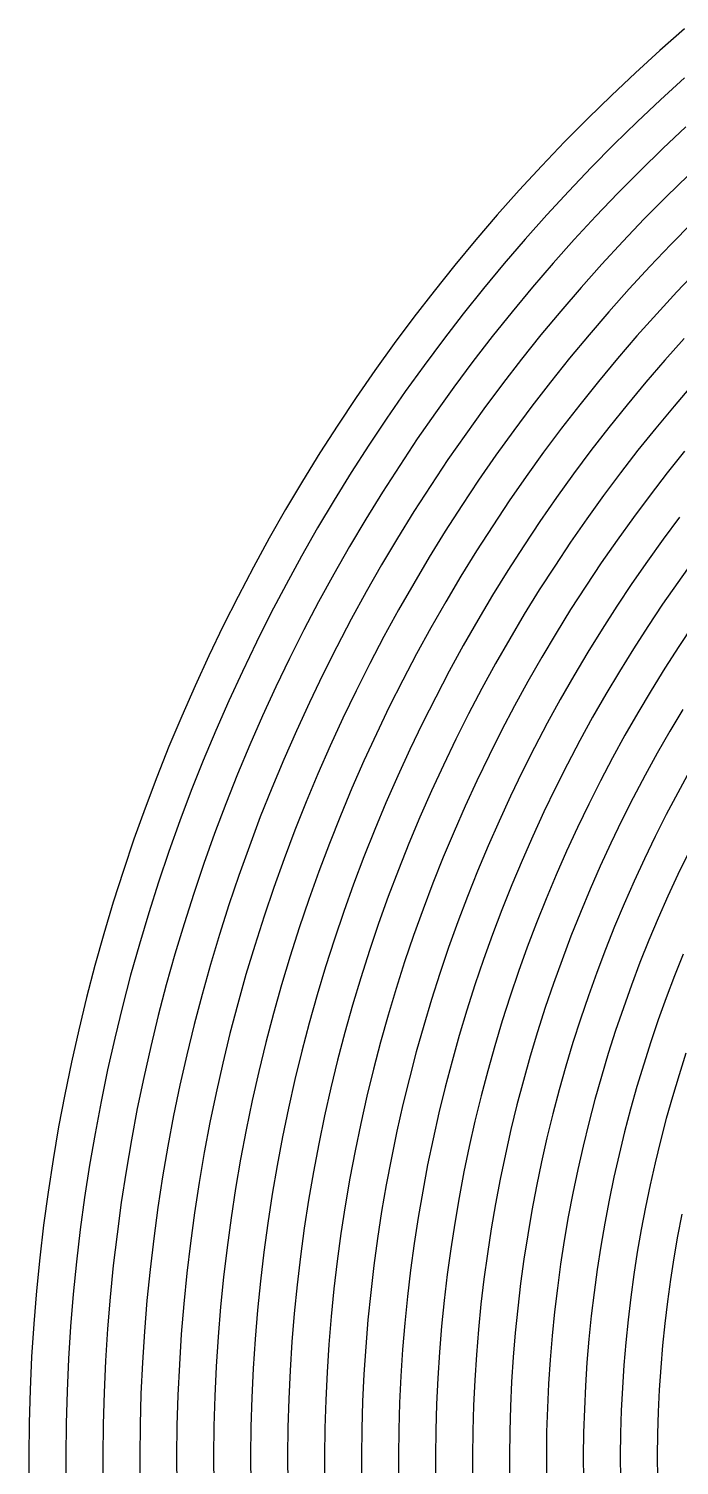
# Model space of a CAD drawing. Header units: metres. Extents: x -94 to 95, y -95 to 94.
# Drawn here: x -94.1 to -61.8, y -0.5 to 70.8 of the extents above; entities that cross this region are included whole.
import ezdxf

# ---------------------------------------------------------------- set-up
doc = ezdxf.new("R2010")
doc.units = ezdxf.units.M

msp = doc.modelspace()

# ---------------------------------------------------------------- linework, layer by layer
at = {"layer": 'SPIRAL'}
for points in [[(-61.561, 70.817), (-62.79, 69.736), (-64.001, 68.633), (-65.193, 67.509), (-66.365, 66.365), (-67.517, 65.2), (-68.648, 64.015), (-69.759, 62.811), (-70.848, 61.587), (-71.916, 60.345), (-72.962, 59.084), (-73.986, 57.804), (-74.988, 56.507), (-75.967, 55.193), (-76.923, 53.862), (-77.855, 52.514), (-78.764, 51.15), (-79.649, 49.77), (-80.51, 48.375), (-81.346, 46.965), (-82.158, 45.541), (-82.945, 44.103), (-83.706, 42.651), (-84.443, 41.185), (-85.153, 39.708), (-85.838, 38.217), (-86.496, 36.716), (-87.129, 35.202), (-87.735, 33.678), (-88.314, 32.144), (-88.866, 30.599), (-89.391, 29.045), (-89.89, 27.482), (-90.36, 25.91), (-90.804, 24.331), (-91.219, 22.744), (-91.607, 21.149), (-91.968, 19.548), (-92.3, 17.941), (-92.604, 16.329), (-92.88, 14.711), (-93.127, 13.088), (-93.347, 11.462), (-93.538, 9.831), (-93.7, 8.198), (-93.834, 6.562), (-93.939, 4.923), (-94.016, 3.283), (-94.064, 1.642), (-94.083, 0), (-94.074, -1.642)], [(-61.564, 68.373), (-62.751, 67.292), (-63.92, 66.191), (-65.069, 65.069), (-66.198, 63.927), (-67.307, 62.765), (-68.396, 61.584), (-69.464, 60.384), (-70.512, 59.166), (-71.537, 57.93), (-72.541, 56.676), (-73.524, 55.404), (-74.483, 54.115), (-75.421, 52.81), (-76.335, 51.489), (-77.226, 50.151), (-78.094, 48.799), (-78.938, 47.431), (-79.759, 46.049), (-80.554, 44.652), (-81.326, 43.242), (-82.073, 41.818), (-82.795, 40.382), (-83.492, 38.933), (-84.163, 37.472), (-84.809, 35.999), (-85.429, 34.515), (-86.023, 33.021), (-86.591, 31.517), (-87.133, 30.002), (-87.648, 28.478), (-88.136, 26.946), (-88.598, 25.405), (-89.033, 23.856), (-89.441, 22.3), (-89.821, 20.737), (-90.174, 19.167), (-90.5, 17.591), (-90.798, 16.01), (-91.069, 14.424), (-91.312, 12.833), (-91.527, 11.238), (-91.714, 9.64), (-91.874, 8.038), (-92.005, 6.434), (-92.108, 4.827), (-92.184, 3.219), (-92.231, 1.61), (-92.25, 0), (-92.241, -1.61)], [(-61.501, 65.952), (-62.646, 64.872), (-63.772, 63.772), (-64.879, 62.653), (-65.966, 61.515), (-67.034, 60.357), (-68.081, 59.182), (-69.107, 57.988), (-70.113, 56.776), (-71.097, 55.547), (-72.059, 54.301), (-73, 53.038), (-73.919, 51.759), (-74.815, 50.464), (-75.689, 49.153), (-76.539, 47.827), (-77.367, 46.487), (-78.171, 45.132), (-78.951, 43.763), (-79.707, 42.381), (-80.439, 40.986), (-81.147, 39.578), (-81.83, 38.158), (-82.488, 36.726), (-83.121, 35.283), (-83.729, 33.829), (-84.311, 32.364), (-84.868, 30.889), (-85.399, 29.405), (-85.904, 27.912), (-86.383, 26.41), (-86.836, 24.9), (-87.262, 23.382), (-87.662, 21.857), (-88.035, 20.324), (-88.381, 18.786), (-88.7, 17.242), (-88.993, 15.692), (-89.258, 14.137), (-89.496, 12.578), (-89.707, 11.015), (-89.891, 9.448), (-90.047, 7.878), (-90.176, 6.306), (-90.277, 4.731), (-90.351, 3.155), (-90.398, 1.578), (-90.417, 0), (-90.408, -1.578)], [(-61.372, 63.553), (-62.476, 62.476), (-63.56, 61.379), (-64.626, 60.264), (-65.671, 59.131), (-66.697, 57.979), (-67.703, 56.809), (-68.688, 55.622), (-69.652, 54.418), (-70.595, 53.197), (-71.517, 51.96), (-72.417, 50.707), (-73.295, 49.438), (-74.151, 48.154), (-74.985, 46.856), (-75.795, 45.542), (-76.583, 44.215), (-77.348, 42.874), (-78.089, 41.52), (-78.806, 40.154), (-79.499, 38.774), (-80.168, 37.383), (-80.813, 35.98), (-81.434, 34.566), (-82.029, 33.142), (-82.6, 31.707), (-83.145, 30.262), (-83.666, 28.808), (-84.161, 27.345), (-84.63, 25.874), (-85.073, 24.394), (-85.491, 22.907), (-85.883, 21.413), (-86.248, 19.912), (-86.588, 18.405), (-86.901, 16.892), (-87.187, 15.373), (-87.447, 13.85), (-87.681, 12.323), (-87.888, 10.791), (-88.068, 9.256), (-88.221, 7.718), (-88.347, 6.178), (-88.447, 4.635), (-88.519, 3.091), (-88.565, 1.546), (-88.583, 0), (-88.575, -1.546)], [(-61.179, 61.179), (-62.242, 60.106), (-63.285, 59.014), (-64.309, 57.904), (-65.313, 56.776), (-66.298, 55.631), (-67.263, 54.469), (-68.207, 53.289), (-69.131, 52.094), (-70.034, 50.883), (-70.915, 49.656), (-71.775, 48.413), (-72.614, 47.156), (-73.43, 45.884), (-74.224, 44.598), (-74.995, 43.299), (-75.744, 41.986), (-76.47, 40.66), (-77.172, 39.321), (-77.851, 37.971), (-78.507, 36.608), (-79.138, 35.235), (-79.746, 33.85), (-80.329, 32.455), (-80.888, 31.05), (-81.423, 29.635), (-81.932, 28.212), (-82.417, 26.779), (-82.877, 25.338), (-83.311, 23.889), (-83.72, 22.433), (-84.104, 20.969), (-84.462, 19.5), (-84.795, 18.024), (-85.101, 16.542), (-85.382, 15.055), (-85.637, 13.564), (-85.865, 12.068), (-86.068, 10.568), (-86.244, 9.065), (-86.395, 7.559), (-86.518, 6.05), (-86.616, 4.539), (-86.687, 3.027), (-86.732, 1.514), (-86.75, 0), (-86.742, -1.514)], [(-60.923, 58.832), (-61.944, 57.764), (-62.946, 56.677), (-63.93, 55.573), (-64.894, 54.452), (-65.838, 53.315), (-66.763, 52.161), (-67.667, 50.991), (-68.551, 49.805), (-69.414, 48.604), (-70.256, 47.388), (-71.076, 46.157), (-71.875, 44.913), (-72.652, 43.654), (-73.408, 42.382), (-74.141, 41.097), (-74.851, 39.799), (-75.539, 38.489), (-76.204, 37.167), (-76.845, 35.834), (-77.464, 34.489), (-78.058, 33.134), (-78.629, 31.768), (-79.177, 30.393), (-79.7, 29.008), (-80.199, 27.615), (-80.673, 26.212), (-81.123, 24.802), (-81.549, 23.384), (-81.949, 21.958), (-82.325, 20.526), (-82.676, 19.087), (-83.001, 17.642), (-83.302, 16.192), (-83.576, 14.737), (-83.826, 13.277), (-84.05, 11.812), (-84.248, 10.344), (-84.421, 8.873), (-84.568, 7.399), (-84.689, 5.922), (-84.785, 4.443), (-84.855, 2.963), (-84.899, 1.482), (-84.917, 0), (-84.909, -1.482)], [(-61.584, 55.45), (-62.546, 54.371), (-63.489, 53.274), (-64.414, 52.161), (-65.318, 51.032), (-66.203, 49.887), (-67.068, 48.727), (-67.912, 47.552), (-68.736, 46.363), (-69.539, 45.159), (-70.32, 43.941), (-71.081, 42.71), (-71.82, 41.465), (-72.537, 40.208), (-73.232, 38.938), (-73.905, 37.657), (-74.556, 36.363), (-75.184, 35.059), (-75.789, 33.743), (-76.371, 32.417), (-76.93, 31.082), (-77.465, 29.736), (-77.977, 28.381), (-78.465, 27.018), (-78.93, 25.646), (-79.37, 24.266), (-79.787, 22.878), (-80.179, 21.484), (-80.546, 20.082), (-80.889, 18.675), (-81.208, 17.261), (-81.502, 15.842), (-81.771, 14.418), (-82.015, 12.99), (-82.234, 11.557), (-82.429, 10.121), (-82.598, 8.681), (-82.742, 7.239), (-82.861, 5.794), (-82.954, 4.347), (-83.023, 2.899), (-83.066, 1.45), (-83.083, 0), (-83.076, -1.45)], [(-61.163, 53.168), (-62.085, 52.096), (-62.989, 51.007), (-63.873, 49.903), (-64.739, 48.784), (-65.584, 47.65), (-66.41, 46.501), (-67.216, 45.338), (-68.001, 44.16), (-68.766, 42.97), (-69.51, 41.766), (-70.232, 40.549), (-70.934, 39.319), (-71.614, 38.078), (-72.272, 36.824), (-72.908, 35.56), (-73.522, 34.284), (-74.114, 32.998), (-74.683, 31.701), (-75.23, 30.395), (-75.754, 29.079), (-76.254, 27.754), (-76.732, 26.421), (-77.186, 25.079), (-77.617, 23.73), (-78.024, 22.373), (-78.408, 21.009), (-78.767, 19.639), (-79.103, 18.262), (-79.415, 16.88), (-79.702, 15.493), (-79.965, 14.1), (-80.204, 12.703), (-80.419, 11.302), (-80.609, 9.898), (-80.775, 8.49), (-80.915, 7.079), (-81.032, 5.666), (-81.123, 4.251), (-81.19, 2.835), (-81.233, 1.418), (-81.25, 0), (-81.243, -1.418)], [(-61.564, 49.854), (-62.429, 48.775), (-63.274, 47.681), (-64.101, 46.572), (-64.908, 45.449), (-65.696, 44.312), (-66.463, 43.162), (-67.211, 41.998), (-67.938, 40.821), (-68.645, 39.632), (-69.33, 38.43), (-69.995, 37.217), (-70.638, 35.992), (-71.26, 34.756), (-71.861, 33.509), (-72.439, 32.252), (-72.996, 30.985), (-73.53, 29.708), (-74.042, 28.422), (-74.532, 27.127), (-74.998, 25.824), (-75.443, 24.513), (-75.864, 23.194), (-76.262, 21.868), (-76.637, 20.535), (-76.988, 19.195), (-77.317, 17.85), (-77.621, 16.499), (-77.903, 15.143), (-78.16, 13.782), (-78.394, 12.416), (-78.603, 11.047), (-78.789, 9.674), (-78.951, 8.298), (-79.089, 6.919), (-79.203, 5.538), (-79.293, 4.156), (-79.358, 2.771), (-79.399, 1.386), (-79.417, 0), (-79.41, -1.386)], [(-61.81, 46.577), (-62.618, 45.495), (-63.407, 44.398), (-64.176, 43.287), (-64.926, 42.163), (-65.656, 41.027), (-66.367, 39.877), (-67.057, 38.715), (-67.727, 37.542), (-68.376, 36.356), (-69.005, 35.16), (-69.612, 33.952), (-70.199, 32.734), (-70.764, 31.506), (-71.308, 30.268), (-71.83, 29.021), (-72.33, 27.765), (-72.809, 26.5), (-73.265, 25.227), (-73.699, 23.946), (-74.111, 22.658), (-74.5, 21.362), (-74.866, 20.06), (-75.21, 18.752), (-75.53, 17.438), (-75.828, 16.118), (-76.103, 14.793), (-76.355, 13.463), (-76.583, 12.13), (-76.788, 10.792), (-76.97, 9.451), (-77.128, 8.106), (-77.263, 6.76), (-77.374, 5.411), (-77.462, 4.06), (-77.526, 2.707), (-77.566, 1.354), (-77.583, 0), (-77.577, -1.354)], [(-61.135, 44.417), (-61.905, 43.346), (-62.656, 42.262), (-63.388, 41.165), (-64.101, 40.055), (-64.795, 38.933), (-65.469, 37.799), (-66.123, 36.653), (-66.757, 35.496), (-67.371, 34.327), (-67.965, 33.149), (-68.537, 31.96), (-69.089, 30.761), (-69.62, 29.552), (-70.13, 28.334), (-70.619, 27.108), (-71.086, 25.873), (-71.532, 24.63), (-71.955, 23.38), (-72.357, 22.122), (-72.737, 20.857), (-73.095, 19.586), (-73.431, 18.308), (-73.744, 17.025), (-74.035, 15.737), (-74.303, 14.443), (-74.549, 13.145), (-74.772, 11.843), (-74.972, 10.537), (-75.15, 9.227), (-75.305, 7.915), (-75.436, 6.6), (-75.545, 5.283), (-75.631, 3.964), (-75.694, 2.643), (-75.733, 1.322), (-75.75, 0), (-75.744, -1.322)], [(-61.136, 41.237), (-61.851, 40.166), (-62.547, 39.084), (-63.224, 37.989), (-63.881, 36.882), (-64.52, 35.764), (-65.139, 34.635), (-65.738, 33.495), (-66.317, 32.345), (-66.876, 31.185), (-67.415, 30.015), (-67.933, 28.836), (-68.43, 27.648), (-68.907, 26.451), (-69.363, 25.246), (-69.798, 24.033), (-70.212, 22.813), (-70.604, 21.586), (-70.975, 20.352), (-71.324, 19.111), (-71.652, 17.865), (-71.958, 16.613), (-72.242, 15.355), (-72.504, 14.093), (-72.744, 12.827), (-72.961, 11.556), (-73.157, 10.282), (-73.33, 9.004), (-73.481, 7.723), (-73.61, 6.44), (-73.716, 5.155), (-73.8, 3.868), (-73.861, 2.579), (-73.9, 1.29), (-73.917, 0), (-73.911, -1.29)], [(-61.652, 37.044), (-62.294, 35.965), (-62.916, 34.875), (-63.52, 33.774), (-64.104, 32.663), (-64.669, 31.541), (-65.214, 30.41), (-65.74, 29.269), (-66.245, 28.119), (-66.731, 26.961), (-67.196, 25.794), (-67.64, 24.619), (-68.065, 23.437), (-68.468, 22.247), (-68.851, 21.05), (-69.213, 19.846), (-69.553, 18.637), (-69.873, 17.421), (-70.171, 16.2), (-70.448, 14.974), (-70.704, 13.743), (-70.938, 12.508), (-71.151, 11.269), (-71.341, 10.026), (-71.511, 8.78), (-71.658, 7.532), (-71.784, 6.28), (-71.887, 5.027), (-71.969, 3.772), (-72.029, 2.515), (-72.067, 1.258), (-72.083, 0), (-72.077, -1.258)], [(-61.313, 33.986), (-61.901, 32.913), (-62.471, 31.83), (-63.021, 30.738), (-63.553, 29.635), (-64.065, 28.524), (-64.558, 27.403), (-65.031, 26.274), (-65.484, 25.137), (-65.918, 23.992), (-66.331, 22.84), (-66.725, 21.68), (-67.098, 20.514), (-67.45, 19.341), (-67.783, 18.162), (-68.094, 16.978), (-68.385, 15.788), (-68.655, 14.593), (-68.904, 13.394), (-69.133, 12.19), (-69.34, 10.982), (-69.526, 9.771), (-69.691, 8.557), (-69.835, 7.34), (-69.957, 6.12), (-70.059, 4.899), (-70.138, 3.676), (-70.197, 2.451), (-70.234, 1.226), (-70.25, 0), (-70.244, -1.226)], [(-61.373, 29.934), (-61.891, 28.86), (-62.39, 27.778), (-62.87, 26.687), (-63.331, 25.587), (-63.773, 24.48), (-64.195, 23.365), (-64.598, 22.243), (-64.981, 21.114), (-65.344, 19.978), (-65.688, 18.836), (-66.012, 17.688), (-66.315, 16.534), (-66.599, 15.376), (-66.862, 14.212), (-67.105, 13.044), (-67.327, 11.872), (-67.529, 10.696), (-67.71, 9.516), (-67.871, 8.334), (-68.011, 7.148), (-68.131, 5.961), (-68.23, 4.771), (-68.308, 3.58), (-68.365, 2.387), (-68.401, 1.194), (-68.417, 0), (-68.411, -1.194)], [(-61.631, 24.901), (-62.061, 23.823), (-62.472, 22.738), (-62.864, 21.646), (-63.237, 20.547), (-63.591, 19.442), (-63.926, 18.33), (-64.241, 17.213), (-64.536, 16.091), (-64.812, 14.963), (-65.069, 13.831), (-65.305, 12.694), (-65.522, 11.553), (-65.718, 10.409), (-65.895, 9.261), (-66.052, 8.11), (-66.188, 6.957), (-66.305, 5.801), (-66.401, 4.643), (-66.477, 3.484), (-66.533, 2.323), (-66.568, 1.162), (-66.583, 0), (-66.578, -1.162)], [(-61.494, 19.981), (-61.838, 18.906), (-62.163, 17.825), (-62.47, 16.739), (-62.757, 15.647), (-63.026, 14.551), (-63.275, 13.45), (-63.505, 12.344), (-63.716, 11.235), (-63.908, 10.122), (-64.08, 9.006), (-64.232, 7.887), (-64.365, 6.765), (-64.478, 5.641), (-64.572, 4.515), (-64.646, 3.388), (-64.7, 2.259), (-64.735, 1.13), (-64.75, 0), (-64.745, -1.13)], [(-61.706, 11.994), (-61.911, 10.917), (-62.097, 9.835), (-62.264, 8.751), (-62.412, 7.663), (-62.542, 6.573), (-62.652, 5.481), (-62.743, 4.387), (-62.815, 3.292), (-62.868, 2.195), (-62.902, 1.098), (-62.917, 0), (-62.912, -1.098)]]:
    msp.add_lwpolyline(points, dxfattribs=at)

doc.saveas('drawing.dxf')
